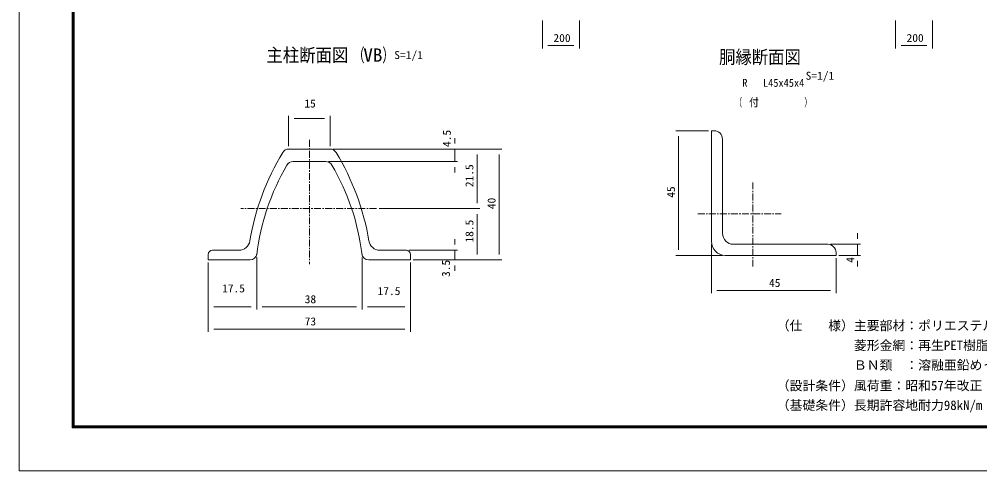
# Model space of a CAD drawing. Units: millimetres, scale not verified. Extents: x -4455 to 4455, y -3150 to 3150.
# Drawn here: x -4455 to 747, y -3150 to -705 of the extents above; entities that cross this region are included whole.
import ezdxf
from ezdxf.enums import TextEntityAlignment as Align

# ---------------------------------------------------------------- set-up
doc = ezdxf.new("R2010")
doc.units = ezdxf.units.MM
doc.header["$LTSCALE"] = 30
doc.linetypes.add('USER1', pattern=[2, 1.25, -0.25, 0.25, -0.25])
for name, color, linetype, lineweight in [('0-2_5寸法', 1, 'Continuous', 18), ('0-5_9断面', 1, 'Continuous', 18), ('0-E_D-TTL', 7, 'Continuous', 9)]:
    doc.layers.add(name, color=color, linetype=linetype, lineweight=lineweight)
doc.layers.add('0-F_D-TTL-TXT', color=7, linetype='Continuous')
doc.styles.add('ＭＳ ゴシック', font='')
doc.styles.get('ＭＳ ゴシック').set_extended_font_data('MS Gothic')

msp = doc.modelspace()

# ---------------------------------------------------------------- linework, layer by layer
at = {"layer": '0-2_5寸法'}
for p, q in [((-1621.15, -712.08), (-1621.15, -862.66)), ((-1421.15, -712.08), (-1421.15, -862.66)), ((291, -712.08), (291, -862.66)), ((491, -712.08), (491, -862.66)), ((-1591.15, -847.66), (-1451.15, -847.66)), ((321, -847.66), (461, -847.66))]:
    msp.add_line(p, q, dxfattribs=at)
at = {"layer": '0-5_9断面'}
for p, q in [((-2995.56, -1392.87), (-2995.56, -1227.89)), ((-2965.56, -1242.89), (-2800.58, -1242.89)), ((-2770.58, -1392.87), (-2770.58, -1227.89)), ((-2095.39, -1377.87), (-2095.39, -1347.87)), ((-721.24, -1308.52), (-898.69, -1308.52)), ((-883.69, -1953.52), (-883.69, -1338.52)), ((-2755.61, -1407.87), (-1960.39, -1407.87)), ((-2755.61, -1407.87), (-1840.39, -1407.87)), ((-2755.61, -1407.87), (-2080.39, -1407.87)), ((-2095.39, -1475.37), (-2095.39, -1407.87)), ((-1975.39, -1437.87), (-1975.39, -1700.37)), ((-1855.39, -1437.87), (-1855.39, -1977.87)), ((-2779.1, -1475.37), (-2080.39, -1475.37)), ((-2095.39, -1505.37), (-2095.39, -1535.37)), ((-2505.36, -1730.37), (-1960.39, -1730.37)), ((-2505.36, -1730.37), (-1960.39, -1730.37)), ((-1975.39, -1760.37), (-1975.39, -1977.87)), ((85.72, -1893.52), (85.72, -1863.52)), ((-2095.39, -1925.37), (-2095.39, -1895.37)), ((-706.24, -1923.52), (-706.24, -2188.95)), ((-61.24, -1923.52), (100.72, -1923.52)), ((85.72, -1983.52), (85.72, -1923.52)), ((-2343.08, -1955.37), (-2080.39, -1955.37)), ((-2095.39, -2007.87), (-2095.39, -1955.37)), ((-3430.58, -2022.87), (-3430.58, -2397.25)), ((-3430.58, -2022.87), (-3430.58, -2277.25)), ((-3168.08, -1993.62), (-3168.08, -2277.25)), ((-3168.08, -1996.17), (-3168.08, -2277.25)), ((-2598.08, -1994.48), (-2598.08, -2277.25)), ((-2598.08, -1995.31), (-2598.08, -2277.25)), ((-2335.58, -2022.87), (-2335.58, -2277.25)), ((-2335.58, -2022.87), (-2335.58, -2397.25)), ((-2320.58, -2007.87), (-1840.39, -2007.87)), ((-2320.58, -2007.87), (-1960.39, -2007.87)), ((-2320.58, -2007.87), (-2080.39, -2007.87)), ((-646.24, -1983.52), (-898.69, -1983.52)), ((-31.24, -1998.52), (-31.24, -2188.95)), ((-16.24, -1983.52), (100.72, -1983.52)), ((85.72, -2013.52), (85.72, -2043.52)), ((-2095.39, -2037.87), (-2095.39, -2067.87)), ((-676.24, -2173.95), (-61.24, -2173.95)), ((-3198.08, -2262.25), (-3400.58, -2262.25)), ((-3138.08, -2262.25), (-2628.08, -2262.25)), ((-2568.08, -2262.25), (-2365.58, -2262.25)), ((-3400.58, -2382.25), (-2365.58, -2382.25))]:
    msp.add_line(p, q, dxfattribs=at)
at = {"layer": '0-5_9断面', "color": 7, "lineweight": 9}
for p, q in [((-706.24, -1308.52), (-706.24, -1908.52)), ((-706.24, -1308.52), (-691.24, -1308.52)), ((-646.24, -1353.52), (-646.24, -1863.52)), ((-2883.08, -1407.87), (-2995.56, -1407.87)), ((-2883.08, -1407.87), (-2770.61, -1407.87)), ((-2883.08, -1475.37), (-2972.06, -1475.37)), ((-2883.08, -1475.37), (-2794.1, -1475.37)), ((-586.24, -1923.52), (-76.24, -1923.52)), ((-3264.44, -1955.37), (-3408.08, -1955.37)), ((-2501.73, -1955.37), (-2358.08, -1955.37)), ((-3430.58, -1977.87), (-3430.58, -2007.87)), ((-3204.42, -2007.87), (-3430.58, -2007.87)), ((-2561.75, -2007.87), (-2335.58, -2007.87)), ((-2335.58, -1977.87), (-2335.58, -2007.87))]:
    msp.add_line(p, q, dxfattribs=at)
at = {"layer": '0-5_9断面', "linetype": 'USER1'}
for p, q in [((-2883.08, -1357.74), (-2883.08, -2031.19)), ((-481.24, -1588.29), (-481.24, -2043.84)), ((-2520.36, -1730.37), (-3253.98, -1730.37)), ((-780.18, -1758.52), (-329.07, -1758.52))]:
    msp.add_line(p, q, dxfattribs=at)
at = {"layer": '0-5_9断面', "color": 7, "lineweight": 9}
msp.add_lwpolyline([(-631.24, -1983.52), (-31.24, -1983.52), (-31.24, -1968.52)], dxfattribs=at)
for centre, radius, start, end in [((-691.24, -1353.52), 45, 0, 90), ((-1866.3, -2128.87), 1357.5, 148.81495, 170.5186), ((-2995.56, -1445.37), 37.5, 90, 148.81495), ((-2770.61, -1445.37), 37.5, 31.18505, 90), ((-3899.86, -2128.87), 1357.5, 9.4814, 31.18505), ((-1917.17, -2130.7), 1260, 149.65378, 173.11487), ((-2972.06, -1512.87), 37.5, 90, 149.98767), ((-2794.1, -1512.87), 37.5, 30.01233, 90), ((-3849, -2130.7), 1260, 6.88513, 30.34622), ((-586.24, -1863.52), 60, 180, 270), ((-3264.44, -1895.37), 60, 270, 350.5186), ((-2501.73, -1895.37), 60, 189.4814, 270), ((-631.24, -1908.52), 75, 180, 270), ((-76.24, -1968.52), 45, 0, 90), ((-3408.08, -1977.87), 22.5, 90, 180), ((-3204.42, -1970.37), 37.5, 270, 352.36249), ((-2561.75, -1970.37), 37.5, 187.63751, 270), ((-2358.08, -1977.87), 22.5, 0, 90)]:
    msp.add_arc(centre, radius, start, end, dxfattribs=at)
at = {"layer": '0-E_D-TTL', "color": 2, "lineweight": 18}
msp.add_lwpolyline([(-4454.56, 3150.45), (4455.14, 3150.45), (4455.14, -3149.97), (-4454.56, -3149.97)], close=True, dxfattribs=at)
at = {"layer": '0-E_D-TTL'}
for points in [[(-4168.18, 2917.11), (4168.75, 2917.11), (4168.75, -2916.62), (-4168.18, -2916.62)], [(-4165.53, 2914.45), (4166.1, 2914.45), (4166.1, -2913.97), (-4165.53, -2913.97)], [(-4162.87, 2911.8), (4163.45, 2911.8), (4163.45, -2911.32), (-4162.87, -2911.32)], [(-4160.22, 2909.15), (4160.8, 2909.15), (4160.8, -2908.67), (-4160.22, -2908.67)], [(-4157.57, 2906.5), (4158.15, 2906.5), (4158.15, -2906.02), (-4157.57, -2906.02)]]:
    msp.add_lwpolyline(points, close=True, dxfattribs=at)

# ---------------------------------------------------------------- texts
at = {"layer": '0-2_5寸法', "color": 3, "style": 'ＭＳ ゴシック', "width": 1.05}
for p in [(-1561.65, -840.98), (350.5, -840.98)]:
    msp.add_text('200', height=43.33, dxfattribs=at).set_placement(p, align=Align.BOTTOM_LEFT)
at = {"layer": '0-5_9断面', "color": 7, "style": 'ＭＳ ゴシック'}
for s, height, width, p in [('主柱断面図', 72.14, 0.9, (-3115.6, -956.59)), ('（   ）', 72.16, 0.65, (-2648.05, -956.59)), ('VB', 72.14, 1.05, (-2590.89, -956.59)), ('胴縁断面図', 72.14, 0.9, (-664.71, -967.18))]:
    msp.add_text(s, height=height, dxfattribs=dict(at, width=width)).set_placement(p, align=Align.BOTTOM_LEFT)
at = {"layer": '0-5_9断面', "color": 3, "style": 'ＭＳ ゴシック'}
for s, height, width, p in [('S=1/1', 43.33, 1.05, (-2423.55, -933.19)), ('S=1/1', 43.33, 1.05, (-195.84, -1045.37)), ('R   L45x45x4', 43.3, 0.95, (-538.86, -1083.74)), ('15', 43.33, 1.05, (-2910.34, -1195.7)), ('（\u3000\u3000\u3000\u3000\u3000 \u3000\u3000\u3000）', 43.3, 0.65, (-579.43, -1189.59)), ('付', 43.33, 0.9, (-501.96, -1189.59)), ('45', 43.33, 1.05, (-394.24, -2167.28)), ('17.5', 43.33, 1.05, (-3355.84, -2196.94)), ('17.5', 43.33, 1.05, (-2513.96, -2211.38)), ('38', 43.33, 1.05, (-2908.58, -2255.58)), ('73', 43.33, 1.05, (-2908.58, -2375.58))]:
    msp.add_text(s, height=height, dxfattribs=dict(at, width=width)).set_placement(p, align=Align.BOTTOM_LEFT)
at = {"layer": '0-5_9断面', "color": 3, "style": 'ＭＳ ゴシック', "width": 1.05}
for s, p in [('4.5', (-2104.34, -1396.54)), ('21.5', (-1982.06, -1614.12)), ('45', (-890.36, -1671.52)), ('40', (-1862.06, -1733.37)), ('18.5', (-1982.06, -1914.12)), ('3.5', (-2109.15, -2100.43)), ('4', (80.81, -2023.73))]:
    msp.add_text(s, height=43.33, rotation=90, dxfattribs=at).set_placement(p, align=Align.BOTTOM_LEFT)
at = {"layer": '0-F_D-TTL-TXT', "style": 'ＭＳ ゴシック'}
for s, p in [('（仕\u3000\u3000様）主要部材：ポリエステル樹脂静電粉体塗装', (-352.33, -2404.28)), ('\u3000\u3000\u3000\u3000\u3000\u3000菱形金網：再生PET樹脂被覆鉄線', (-352.33, -2511.77)), ('\u3000\u3000\u3000\u3000\u3000\u3000ＢＮ類\u3000：溶融亜鉛めっき', (-352.33, -2618.25)), ('（設計条件）風荷重：昭和57年改正 建築基準法・同施行令に基づく風圧力に準拠。', (-352.33, -2729.52)), ('（基礎条件）長期許容地耐力98kN/m の場合。', (-352.33, -2835.59))]:
    msp.add_text(s, height=51.03, dxfattribs=at).set_placement(p, align=Align.BOTTOM_LEFT)

doc.saveas('drawing.dxf')
